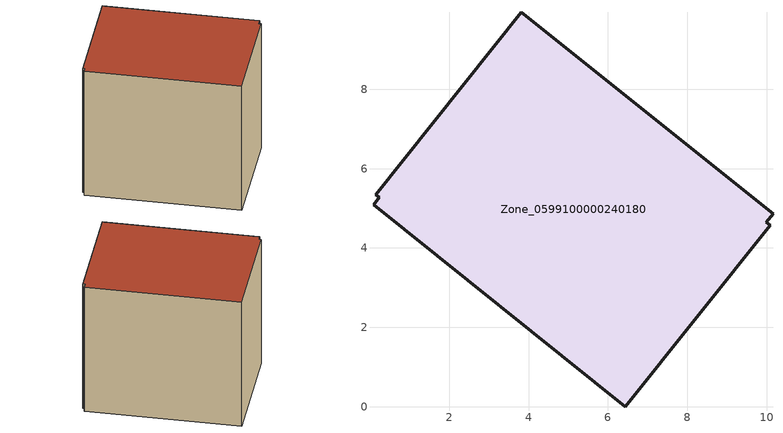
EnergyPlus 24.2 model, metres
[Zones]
Zone_0599100000240180
 floor ground (C_G): 0.23,5.28 0.15,5.34 3.82,9.94 10.16,4.87 9.99,4.65 10.09,4.58 6.43,0 0.09,5.09 z0.56
 wall outside (C_F): 0.15,5.34 0.23,5.28 0.09,5.09 6.43,0 10.09,4.58 9.99,4.65 10.16,4.87 3.82,9.94 0.15,5.34 z0.56:8.07
 roof outside (C_R): 0.23,5.28 0.09,5.09 6.43,0 10.09,4.58 9.99,4.65 10.16,4.87 3.82,9.94 0.15,5.34 z8.07
[BUILDING]
Pand.0599100000240180: North Axis=0; Terrain=City; Loads Convergence Tolerance Value=0.04; Temperature Convergence Tolerance Value=0.4; Solar Distribution=FullExterior; Maximum Number of Warmup Days=25; Minimum Number of Warmup Days=1
[Site:Location]
Rotterdam.The.Hague.AP_ZH_NLD Design_Conditions: Latitude=51.96; Longitude=4.45; Time Zone=1; Elevation=-4.5
[SITE:GROUNDTEMPERATURE:BUILDINGSURFACE]
18, 18, 18, 18, 18, 18, 18, 18, 18, 18, 18, 18
[MATERIAL] Thermal Absorptance=0.9; Solar Absorptance=0.7; Visible Absorptance=0.7
Name | Roughness | Thickness | Conductivity | Density | Specific Heat
G.TI.1965-1974 | MediumSmooth | 0.15 | 0.882353 | 540 | 1210
F.TI.1965-1974 | Rough | 0.3 | 0.697674 | 1920 | 840
R.TI.1965-1974 | MediumRough | 0.2 | 0.232558 | 1500 | 1000
[CONSTRUCTION]
C_G: G.TI.1965-1974
C_F: F.TI.1965-1974
C_R: R.TI.1965-1974
[ZONE]
Zone_0599100000240180: Type=1; Multiplier=1; Ceiling Height=Autocalculate; Volume=Autocalculate; Floor Area=autocalculate; Part of Total Floor Area=Yes
[ZONEINFILTRATION:DESIGNFLOWRATE]
Infil_Zone_0599100000240180: Zone or ZoneList or Space or SpaceList=Zone_0599100000240180; Schedule=AlwaysOn; Design Flow Rate Calculation Method=Flow/Area; Flow Rate per Floor Area=0.003; Constant Term Coefficient=1; Temperature Term Coefficient=0; Velocity Term Coefficient=0; Velocity Squared Term Coefficient=0
[HVACTEMPLATE:ZONE:IDEALLOADSAIRSYSTEM]
Zone_0599100000240180: Maximum Heating Supply Air Temperature=50; Minimum Cooling Supply Air Temperature=13; Maximum Heating Supply Air Humidity Ratio=0.0156; Minimum Cooling Supply Air Humidity Ratio=0.0077; Heating Limit=NoLimit; Cooling Limit=NoLimit; Dehumidification Control Type=ConstantSensibleHeatRatio; Cooling Sensible Heat Ratio=0.7; Dehumidification Setpoint=60; Humidification Control Type=None; Humidification Setpoint=30; Outdoor Air Method=None; Outdoor Air Flow Rate per Person=0.00944; Outdoor Air Flow Rate per Zone Floor Area=0; Outdoor Air Flow Rate per Zone=0; Demand Controlled Ventilation Type=None; Outdoor Air Economizer Type=NoEconomizer; Heat Recovery Type=None; Sensible Heat Recovery Effectiveness=0.7; Latent Heat Recovery Effectiveness=0.65
[ZONECONTROL:THERMOSTAT]
ThermostatControl_Zone_0599100000240180: Zone or ZoneList=Zone_0599100000240180; Control Type Schedule=DualSetpointControlType; Control 1=Thermostat_Zone_0599100000240180; Temperature Difference Between Cutout And Setpoint=0
[THERMOSTATSETPOINT:DUALSETPOINT]
Thermostat_Zone_0599100000240180: Heating Setpoint Temperature Schedule=HeatingSetpoint_Zone_0599100000240180; Cooling Setpoint Temperature Schedule=CoolingSetpoint_Zone_0599100000240180
[SCHEDULE:COMPACT]
HeatingSetpoint_Zone_0599100000240180: Through: 12/31, For: AllDays, Until: 24:00, 21
CoolingSetpoint_Zone_0599100000240180: Through: 12/31, For: AllDays, Until: 24:00, 24
DualSetpointControlType: Through: 12/31, For: AllDays, Until: 24:00, 4
AlwaysOn: Through: 12/31, For: AllDays, Until: 24:00, 1
